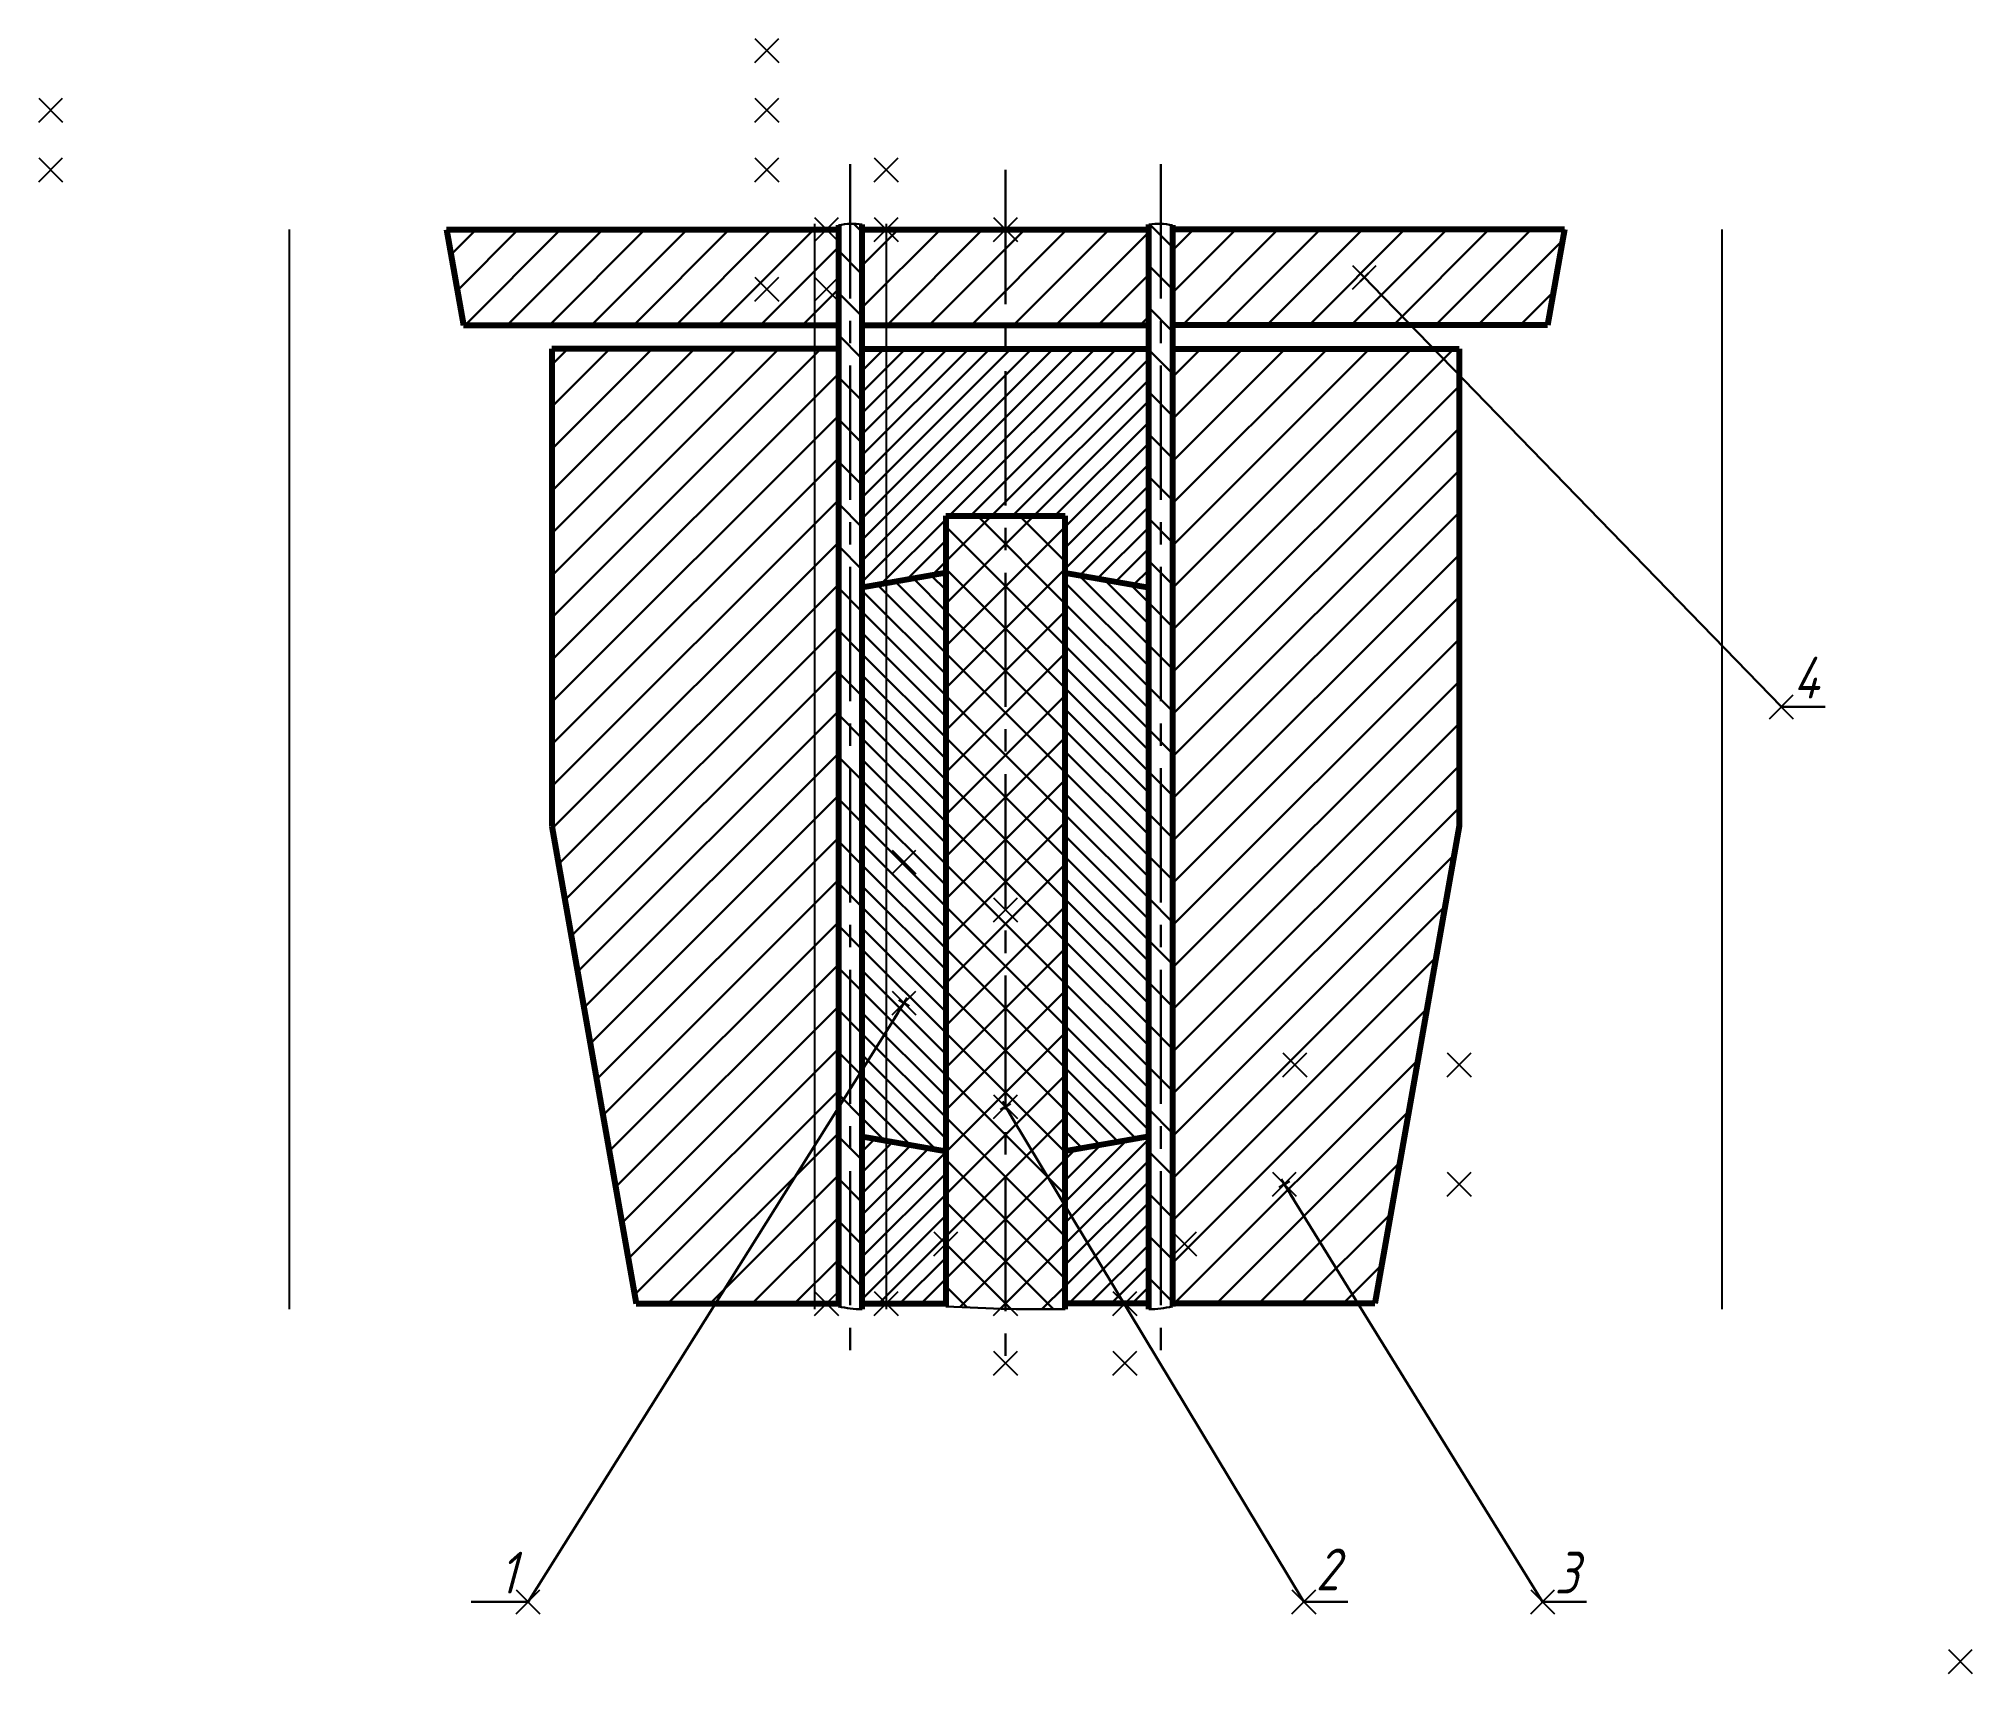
# Model space of a CAD drawing. Header units: inches. Extents: x -81 to 81, y -31 to 106.
import ezdxf
from ezdxf import colors
from ezdxf.entities.mleader import LeaderData, LeaderLine
from ezdxf.math import Vec2, Vec3

# ---------------------------------------------------------------- set-up
doc = ezdxf.new("R2010")
doc.units = ezdxf.units.IN
doc.header["$MEASUREMENT"] = 0
doc.header["$PDMODE"] = 3
doc.header["$PDSIZE"] = -2
doc.linetypes.add('CENTER2', pattern=[1.125, 0.75, -0.125, 0.125, -0.125])
for name, color, linetype, lineweight in [('Layer1', 1, 'Continuous', 30), ('Layer4', 4, 'Continuous', 30), ('Layer5', 6, 'Continuous', 80)]:
    doc.layers.add(name, color=color, linetype=linetype, lineweight=lineweight)
doc.layers.add('Layer2', color=2, linetype='Continuous', plot=False)
doc.layers.add('Layer3', color=3, linetype='Continuous', plot=False)
doc.styles.add('3.5', font='gost.shx', dxfattribs={"oblique": 15, "height": 3.5})

# ---------------------------------------------------------------- blocks, each defined once
blk = doc.blocks.new('108_121_120_119_117_116_113_75_45__33__26_1__22__18__Drawing1__201910110942\xa0— копия__201910111819\xa0— копия 11')
at = {"layer": 'Layer4'}
for p, q in [((-1.5, 0), (0.5, 0)), ((0, 0.5), (0, -0.5))]:
    blk.add_line(p, q, dxfattribs=at)
blk = doc.blocks.new('*U24')
at = {"layer": 'Layer4', "color": 0, "linetype": 'CENTER2', "ltscale": 15, "transparency": 16777216}
blk.add_line((0, 50.48), (0, -50.48), dxfattribs=at)
blk = doc.blocks.new('*U26')
at = {"layer": 'Layer4', "color": 0, "linetype": 'CENTER2', "ltscale": 15, "transparency": 16777216}
blk.add_line((0, 50.48), (0, -50.48), dxfattribs=at)
blk = doc.blocks.new('*U27')
at = {"layer": 'Layer4', "color": 0, "linetype": 'CENTER2', "ltscale": 15, "transparency": 16777216}
blk.add_line((0, 50.23), (0, -50.23), dxfattribs=at)

msp = doc.modelspace()

# ---------------------------------------------------------------- hatches: boundary and pattern name
at = {"layer": 'Layer4'}
h = msp.add_hatch(dxfattribs=at)
h.set_pattern_fill('ANSI31', color=256, scale=20)
h.paths.add_polyline_path([(-14, 82), (-14, 90), (-46.82, 90), (-45.41, 82)])
h.paths.add_polyline_path([(12, 82), (12, 90), (-12, 90), (-12, 82)])
h.paths.add_polyline_path([(45.41, 82), (46.82, 90), (14, 90), (14, 82)])
h = msp.add_hatch(dxfattribs=at)
h.set_pattern_fill('ANSI31', color=256, scale=20, angle=90)
edge = h.paths.add_edge_path()
edge.add_spline(control_points=[(-12, 90.42), (-12.67, 90.51), (-13.33, 90.51), (-14, 90.36)], knot_values=[1.2, 1.2, 1.2, 1.2, 1.6, 1.6, 1.6, 1.6], degree=3, periodic=0)
edge.add_line((-14, 90.36), (-14, -0.24))
edge.add_spline(control_points=[(-14, -0.24), (-13.33, -0.39), (-12.67, -0.49), (-12, -0.48)], knot_values=[0.2, 0.2, 0.2, 0.2, 0.6, 0.6, 0.6, 0.6], degree=3, periodic=0)
edge.add_line((-12, -0.48), (-12, 90.42))
edge = h.paths.add_edge_path()
edge.add_spline(control_points=[(14, 90.36), (13.33, 90.51), (12.67, 90.51), (12, 90.42)], knot_values=[1.2, 1.2, 1.2, 1.2, 1.6, 1.6, 1.6, 1.6], degree=3, periodic=0)
edge.add_line((12, 90.42), (12, -0.48))
edge.add_spline(control_points=[(12, -0.48), (12.67, -0.49), (13.33, -0.39), (14, -0.24)], knot_values=[0.2, 0.2, 0.2, 0.2, 0.6, 0.6, 0.6, 0.6], degree=3, periodic=0)
edge.add_line((14, -0.24), (14, 90.36))
h = msp.add_hatch(dxfattribs=at)
h.set_pattern_fill('ANSI31', color=256, scale=20)
h.paths.add_polyline_path([(-38, 40), (-30.95, 0), (-14, 0), (-14, 80), (-38, 80)])
h.paths.add_polyline_path([(14, 0), (30.95, 0), (38, 40), (38, 80), (14, 80)])
h = msp.add_hatch(dxfattribs=at)
h.set_pattern_fill('ANSI31', color=256, scale=10)
h.paths.add_polyline_path([(-12, 80), (-12, 60), (-5, 61.23), (-5, 66), (5, 66), (5, 61.23), (12, 60), (12, 80)])
h = msp.add_hatch(dxfattribs=at)
h.set_pattern_fill('ANSI37', color=256, scale=20)
edge = h.paths.add_edge_path()
edge.add_line((5, 66), (-5, 66))
edge.add_line((-5, 66), (-5, -0.25))
edge.add_spline(control_points=[(-5, -0.25), (-1.36, -0.42), (2.1, -0.53), (5, -0.46)], knot_values=[0.212031, 0.212031, 0.212031, 0.212031, 0.681571, 0.681571, 0.681571, 0.681571], degree=3, periodic=0)
edge.add_line((5, -0.46), (5, 66))
h = msp.add_hatch(dxfattribs=at)
h.set_pattern_fill('ANSI31', color=256, scale=10, angle=90)
h.paths.add_polyline_path([(-12, 14), (-5, 12.77), (-5, 61.23), (-12, 60)])
h.paths.add_polyline_path([(5, 12.77), (12, 14), (12, 60), (5, 61.23)])
h = msp.add_hatch(dxfattribs=at)
h.set_pattern_fill('ANSI31', color=256, scale=10)
h.paths.add_polyline_path([(-12, 0), (-5, 0), (-5, 12.77), (-12, 14)])
h.paths.add_polyline_path([(5, 0), (12, 0), (12, 14), (5, 12.77)])

# ---------------------------------------------------------------- linework, layer by layer
at = {"layer": 'Layer1'}
msp.add_line((5, 66), (5, 0), dxfattribs=at)
at = {"layer": 'Layer2'}
for p in [(-20, 105), (-80, 100), (-20, 100), (-80, 95), (-20, 95), (-10, 95), (-15, 90), (-10, 90), (0, 90), (-20, 85), (-15, 85), (30.06, 86), (65, 50), (-8.5, 37), (0, 33), (-8.5, 25.19), (24.24, 20), (38, 20), (0, 16.5), (23.36, 10), (38, 10), (-5, 5), (15, 5), (-15, 0), (-10, 0), (0, 0), (10, 0), (0, -5), (10, -5), (-40, -25), (25, -25), (45, -25), (80, -30)]:
    msp.add_point(p, dxfattribs=at)
at = {"layer": 'Layer3'}
for p, q in [((-60, 90), (-60, -0.46)), ((-16, 90.48), (-16, -0.48)), ((-10, 90.48), (-10, -0.48)), ((60, 90), (60, -0.46))]:
    msp.add_line(p, q, dxfattribs=at)
at = {"layer": 'Layer4'}
for points in [[(-14, 90.36), (-13.33, 90.51), (-12.67, 90.51), (-12, 90.42)], [(14, 90.36), (13.33, 90.51), (12.67, 90.51), (12, 90.42)], [(-14, -0.24), (-13.33, -0.39), (-12.67, -0.49), (-12, -0.48)], [(-5, -0.25), (-1.36, -0.42), (2.1, -0.53), (5, -0.46)], [(14, -0.24), (13.33, -0.39), (12.67, -0.49), (12, -0.48)]]:
    msp.add_open_spline(points, degree=3, dxfattribs=at)
at = {"layer": 'Layer5'}
for p, q in [((-46.82, 90), (-45.41, 82)), ((-46.82, 90), (-14, 90)), ((-14, 90.36), (-14, -0.24)), ((-12, -0.48), (-12, 90.42)), ((-12, 90), (12, 90)), ((12, -0.48), (12, 90.42)), ((14, 90.36), (14, -0.24)), ((46.82, 90), (14, 90)), ((46.82, 90), (45.41, 82)), ((-45.41, 82), (-14, 82)), ((-12, 82), (12, 82)), ((45.41, 82), (14, 82)), ((-14, 80), (-38, 80)), ((-38, 80), (-38, 40)), ((-12, 80), (12, 80)), ((14, 80), (38, 80)), ((38, 80), (38, 40)), ((-5, 66), (5, 66)), ((-5, 66), (-5, -0.25)), ((5, -0.46), (5, 66)), ((-5, 61.23), (-12, 60)), ((5, 61.23), (12, 60)), ((-38, 40), (-30.95, 0)), ((38, 40), (30.95, 0)), ((-12, 14), (-5, 12.77)), ((12, 14), (5, 12.77)), ((-30.95, 0), (-14, 0)), ((-12, 0), (-5, 0)), ((12, 0), (5, 0)), ((30.95, 0), (14, 0))]:
    msp.add_line(p, q, dxfattribs=at)

# ---------------------------------------------------------------- block references
at = {"layer": 'Layer4', "linetype": 'CENTER2', "ltscale": 15}
for name, p in [('*U24', (-13, 45)), ('*U27', (0, 44.77)), ('*U26', (13, 45))]:
    msp.add_blockref(name, p, dxfattribs=at)

# ---------------------------------------------------------------- leaders
at = {"layer": 'Layer4'}
ml = msp.add_multileader_mtext('Standard', dxfattribs=at)
ml.set_content('4', color=256, style='3.5')
ml.set_leader_properties(color=256, linetype='ByLayer', lineweight=-1)
ml.set_arrow_properties(name='108_121_120_119_117_116_113_75_45__33__26_1__22__18__Drawing1__201910110942\xa0— копия__201910111819\xa0— копия 11')
ml.build(insert=Vec2(0, 0))
ml.multileader.update_dxf_attribs({"has_dogleg": 0, "text_left_attachment_type": 5, "text_right_attachment_type": 5, "dogleg_length": 0, "arrow_head_size": 1})
ctx = ml.context
ctx.base_point, ctx.char_height, ctx.arrow_head_size, ctx.landing_gap_size, ctx.plane_origin = Vec3(65, 50), 3.5, 1, 1, Vec3(30.06, 86)
ctx.left_attachment, ctx.right_attachment = 5, 5
notes = []
notes.append((ctx, [(0, (1, 1, 0), (65, 50), (1, 0), 0, [(0, [(30.06, 86)], 0, [])])]))
ctx.mtext.insert, ctx.mtext.flow_direction = Vec3(66, 54.2), 5
ml = msp.add_multileader_mtext('Standard', dxfattribs=at)
ml.set_content(' 1', color=256, style='3.5')
ml.set_leader_properties(color=256, linetype='ByLayer', lineweight=-1)
ml.set_arrow_properties(name='108_121_120_119_117_116_113_75_45__33__26_1__22__18__Drawing1__201910110942\xa0— копия__201910111819\xa0— копия 11')
ml.build(insert=Vec2(0, 0))
ml.multileader.update_dxf_attribs({"has_dogleg": 0, "text_left_attachment_type": 5, "text_right_attachment_type": 5, "dogleg_length": 0, "arrow_head_size": 1})
ctx = ml.context
ctx.base_point, ctx.char_height, ctx.arrow_head_size, ctx.landing_gap_size, ctx.plane_origin = Vec3(-45.74, -25), 3.5, 1, 1, Vec3(-8.5, 25.19)
ctx.left_attachment, ctx.right_attachment, ctx.text_align_type = 5, 5, 2
notes.append((ctx, [(0, (1, 1, 0), (-40, -25), (-1, 0), 0, [(0, [(-8.5, 25.19)], 0, [])])]))
ctx.mtext.insert, ctx.mtext.alignment, ctx.mtext.flow_direction = Vec3(-41, -20.8), 3, 5
ml = msp.add_multileader_mtext('Standard', dxfattribs=at)
ml.set_content('2', color=256, style='3.5')
ml.set_leader_properties(color=256, linetype='ByLayer', lineweight=-1)
ml.set_arrow_properties(name='108_121_120_119_117_116_113_75_45__33__26_1__22__18__Drawing1__201910110942\xa0— копия__201910111819\xa0— копия 11')
ml.build(insert=Vec2(0, 0))
ml.multileader.update_dxf_attribs({"has_dogleg": 0, "text_left_attachment_type": 5, "text_right_attachment_type": 5, "dogleg_length": 0, "arrow_head_size": 1})
ctx = ml.context
ctx.base_point, ctx.char_height, ctx.arrow_head_size, ctx.landing_gap_size, ctx.plane_origin = Vec3(25, -25), 3.5, 1, 1, Vec3(0, 16.5)
ctx.left_attachment, ctx.right_attachment = 5, 5
notes.append((ctx, [(0, (1, 1, 0), (25, -25), (1, 0), 0, [(0, [(0, 16.5)], 0, [])])]))
ctx.mtext.insert, ctx.mtext.flow_direction = Vec3(26, -20.53), 5
ml = msp.add_multileader_mtext('Standard', dxfattribs=at)
ml.set_content('3', color=256, style='3.5')
ml.set_leader_properties(color=256, linetype='ByLayer', lineweight=-1)
ml.set_arrow_properties(name='108_121_120_119_117_116_113_75_45__33__26_1__22__18__Drawing1__201910110942\xa0— копия__201910111819\xa0— копия 11')
ml.build(insert=Vec2(0, 0))
ml.multileader.update_dxf_attribs({"has_dogleg": 0, "text_left_attachment_type": 5, "text_right_attachment_type": 5, "dogleg_length": 0, "arrow_head_size": 1})
ctx = ml.context
ctx.base_point, ctx.char_height, ctx.arrow_head_size, ctx.landing_gap_size, ctx.plane_origin = Vec3(45, -25), 3.5, 1, 1, Vec3(23.36, 10)
ctx.left_attachment, ctx.right_attachment = 5, 5
notes.append((ctx, [(0, (1, 1, 0), (45, -25), (1, 0), 0, [(0, [(23.36, 10)], 0, [])])]))
ctx.mtext.insert, ctx.mtext.flow_direction = Vec3(46, -20.8), 5
for ctx, leaders in notes:
    for number, flags, end, landing, length, lines in leaders:
        leader = LeaderData()
        leader.index, (leader.has_last_leader_line, leader.has_dogleg_vector, leader.attachment_direction) = number, flags
        leader.last_leader_point, leader.dogleg_vector, leader.dogleg_length = Vec3(end), Vec3(landing), length
        for number, points, colour, breaks in lines:
            line = LeaderLine()
            line.index, line.vertices, line.color, line.breaks = number, Vec3.list(points), colors.encode_raw_color(colour), breaks
            leader.lines.append(line)
        ctx.leaders.append(leader)

doc.saveas('drawing.dxf')
